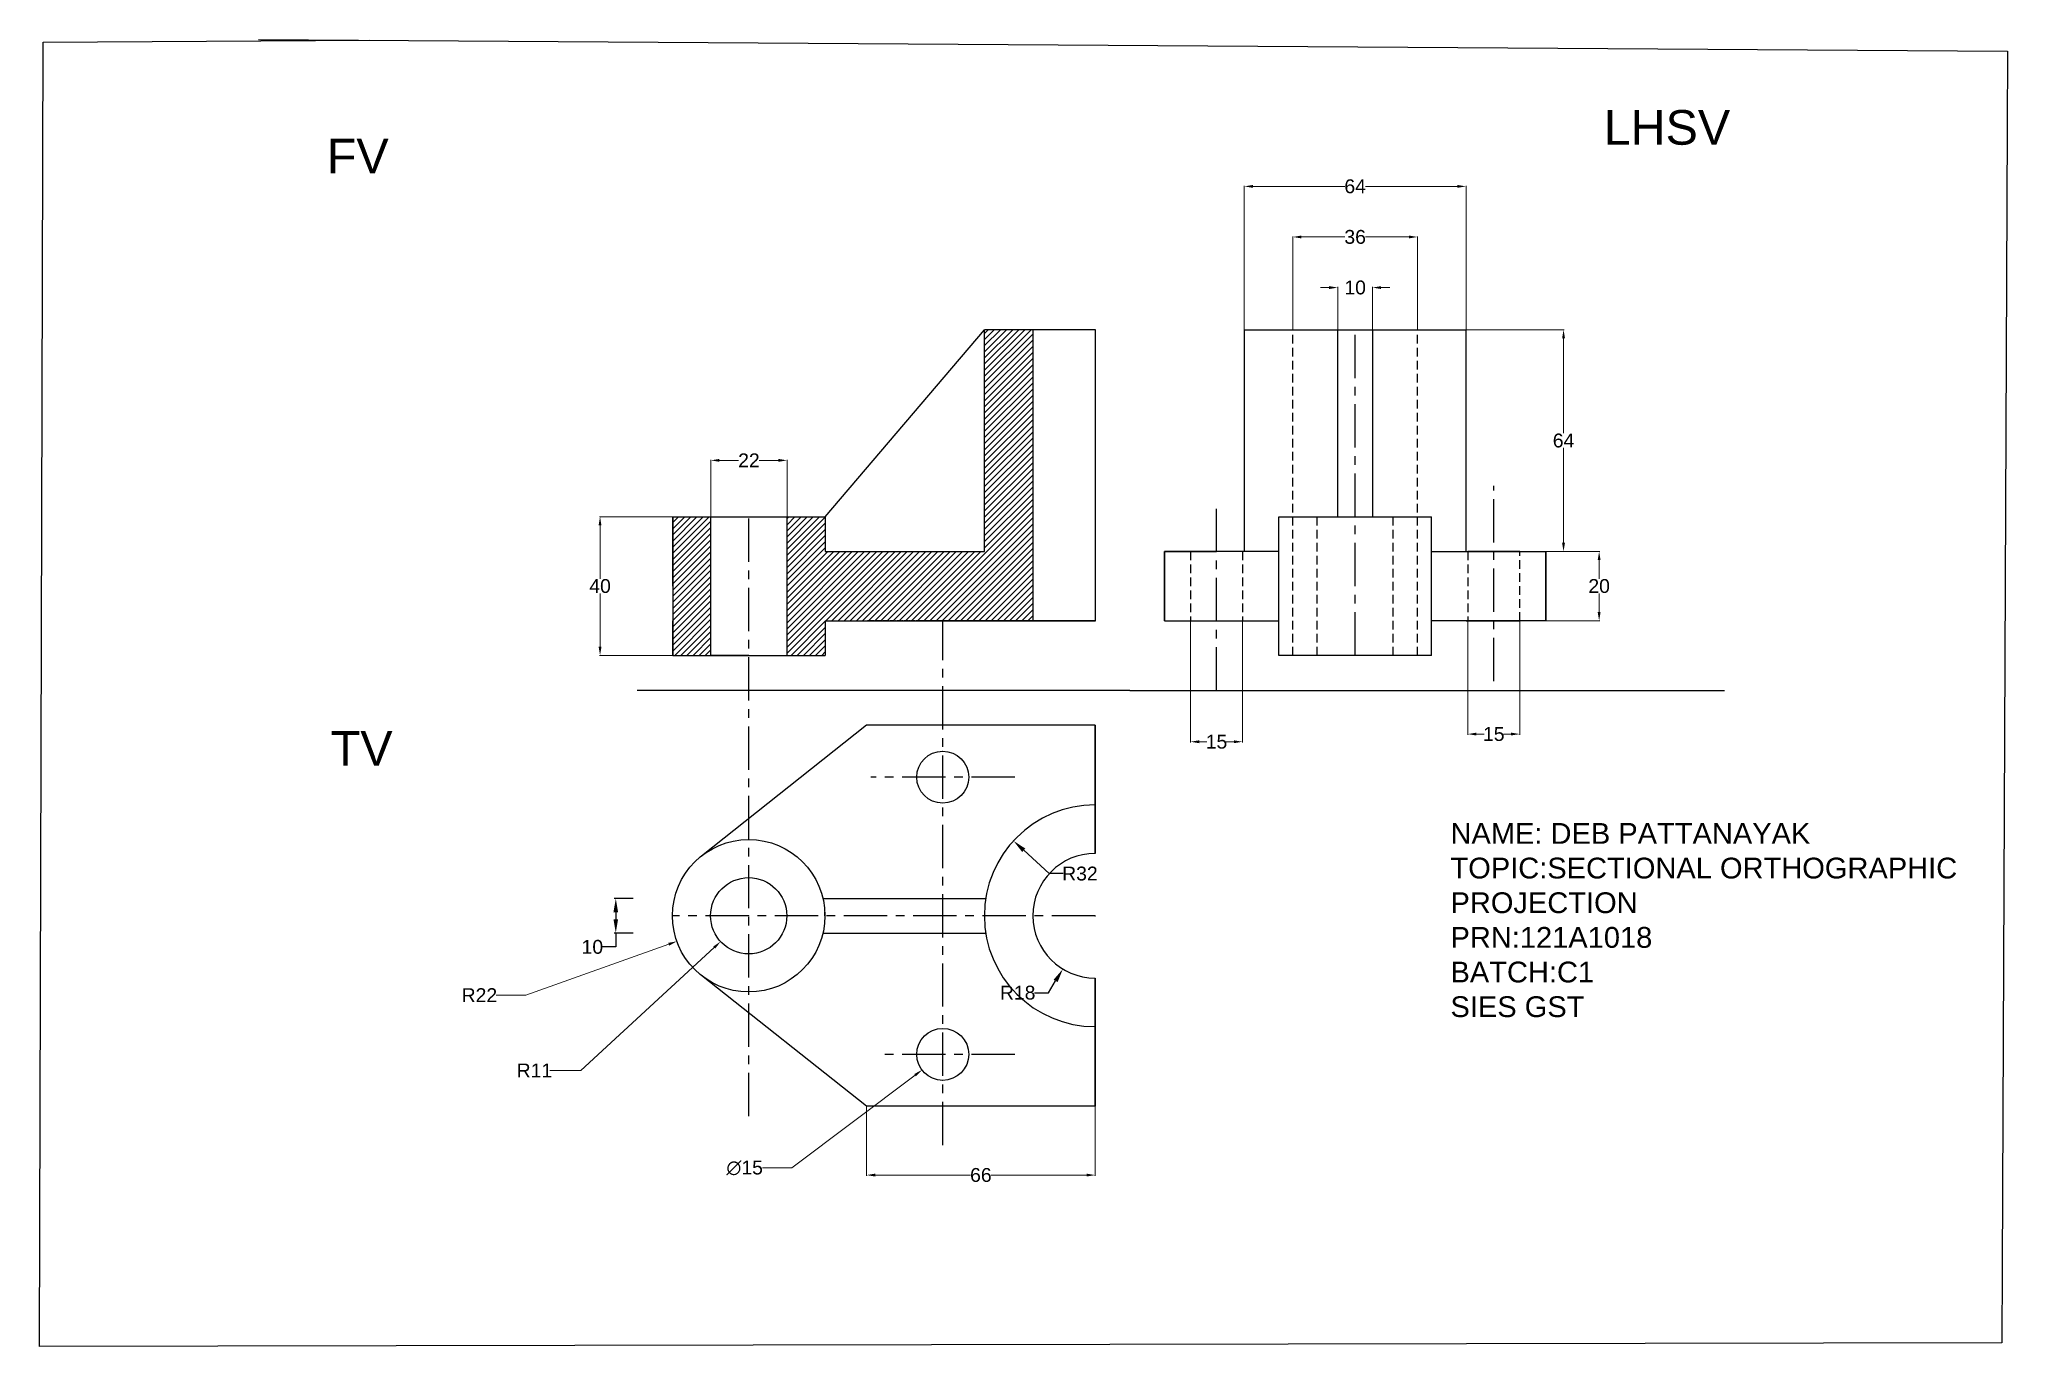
# Model space of a CAD drawing. Header units: inches. Extents: x -315 to 253, y -190 to 188.
import ezdxf

# ---------------------------------------------------------------- set-up
doc = ezdxf.new("R2010")
doc.units = ezdxf.units.IN
doc.header["$MEASUREMENT"] = 0
doc.linetypes.add('CENTER', pattern=[2, 1.25, -0.25, 0.25, -0.25])
doc.linetypes.add('HIDDEN', pattern=[0.375, 0.25, -0.125])
doc.styles.get("Standard").update_dxf_attribs({"font": 'arial.ttf'})
doc.dimstyles.get("Standard").update_dxf_attribs({"dimtxt": 4, "dimasz": 4, "dimexe": 0.5, "dimexo": 1, "dimgap": 0.09, "dimtad": 0, "dimtih": 1, "dimtoh": 1, "dimdec": 0, "dimzin": 0, "dimdsep": 46, "dimtxsty": 'Standard', "dimcen": 0.09, "dimadec": 0, "dimazin": 0, "dimtfac": 1, "dimtdec": 0, "dimtofl": 0, "dimtmove": 0, "dimatfit": 3, "dimfxl": 5, "dimfxlon": 1, "dimtolj": 1, "dimtzin": 0, "dimarcsym": 0})

# ---------------------------------------------------------------- blocks, each defined once
blk = doc.blocks.new('*D1')
at = {"color": 0, "lineweight": 15, "transparency": 16777216}
for p, q in [((119.99, 40), (135.52, 40)), ((135.34, 37.5), (135.34, 32.13)), ((135.34, 22.5), (135.34, 27.87)), ((119.99, 20), (135.52, 20))]:
    blk.add_line(p, q, dxfattribs=at)
at = {"color": 0, "transparency": 16777216}
for points in [[(134.92, 37.5), (135.75, 37.5), (135.34, 40)], [(134.92, 22.5), (135.75, 22.5), (135.34, 20)]]:
    blk.add_solid(points, dxfattribs=at)
at = {"layer": 'Defpoints', "color": 0, "transparency": 16777216}
for p in [(119.93, 40), (135.34, 40), (119.93, 20)]:
    blk.add_point(p, dxfattribs=at)
at = {"color": 0, "transparency": 16777216, "insert": (135.34, 30), "char_height": 4, "attachment_point": 5}
blk.add_mtext('\\A1;20', dxfattribs=at)
blk = doc.blocks.new('*D2')
at = {"color": 0, "lineweight": 15, "transparency": 16777216}
for p, q in [((-132.06, 50), (-153.14, 50)), ((-152.96, 47.5), (-152.96, 32.13)), ((-152.96, 12.5), (-152.96, 27.87)), ((-132.06, 10), (-153.14, 10))]:
    blk.add_line(p, q, dxfattribs=at)
at = {"color": 0, "transparency": 16777216}
for points in [[(-153.38, 47.5), (-152.55, 47.5), (-152.96, 50)], [(-153.38, 12.5), (-152.55, 12.5), (-152.96, 10)]]:
    blk.add_solid(points, dxfattribs=at)
at = {"layer": 'Defpoints', "color": 0, "transparency": 16777216}
for p in [(-132, 50), (-152.96, 10), (-132, 10)]:
    blk.add_point(p, dxfattribs=at)
at = {"color": 0, "transparency": 16777216, "insert": (-152.96, 30), "char_height": 4, "attachment_point": 5}
blk.add_mtext('\\A1;40', dxfattribs=at)
blk = doc.blocks.new('*D3')
at = {"color": 0, "lineweight": 15, "transparency": 16777216}
for p, q in [((-121, 50.06), (-121, 66.47)), ((-118.5, 66.29), (-112.97, 66.29)), ((-101.5, 66.29), (-107.03, 66.29)), ((-99, 50.06), (-99, 66.47))]:
    blk.add_line(p, q, dxfattribs=at)
at = {"color": 0, "transparency": 16777216}
for points in [[(-118.5, 66.71), (-118.5, 65.88), (-121, 66.29)], [(-101.5, 66.71), (-101.5, 65.88), (-99, 66.29)]]:
    blk.add_solid(points, dxfattribs=at)
at = {"layer": 'Defpoints', "color": 0, "transparency": 16777216}
for p in [(-99, 66.29), (-121, 50), (-99, 50)]:
    blk.add_point(p, dxfattribs=at)
at = {"color": 0, "transparency": 16777216, "insert": (-110, 66.29), "char_height": 4, "attachment_point": 5}
blk.add_mtext('\\A1;22', dxfattribs=at)
blk = doc.blocks.new('*D4')
at = {"color": 0, "lineweight": 15, "transparency": 16777216}
for p, q in [((-110.16, -65.15), (-109.98, -65.15)), ((-110.07, -65.24), (-110.07, -65.06)), ((-174.42, -88.06), (-133.15, -73.37)), ((-182.93, -88.06), (-174.42, -88.06))]:
    blk.add_line(p, q, dxfattribs=at)
at = {"color": 0, "transparency": 16777216}
blk.add_solid([(-133.29, -72.97), (-133.01, -73.76), (-130.79, -72.53)], dxfattribs=at)
at = {"layer": 'Defpoints', "color": 0, "transparency": 16777216}
for p in [(-110.07, -65.15), (-130.79, -72.53)]:
    blk.add_point(p, dxfattribs=at)
at = {"color": 0, "transparency": 16777216, "insert": (-187.78, -88.06), "char_height": 4, "attachment_point": 5}
blk.add_mtext('\\A1;R22', dxfattribs=at)
blk = doc.blocks.new('*D5')
at = {"color": 0, "lineweight": 15, "transparency": 16777216}
for p, q in [((-76.07, -120.21), (-76.07, -140.17)), ((-10.07, -120.21), (-10.07, -140.17)), ((-73.57, -139.99), (-46.03, -139.99)), ((-12.57, -139.99), (-40.1, -139.99))]:
    blk.add_line(p, q, dxfattribs=at)
at = {"color": 0, "transparency": 16777216}
for points in [[(-73.57, -139.58), (-73.57, -140.41), (-76.07, -139.99)], [(-12.57, -139.58), (-12.57, -140.41), (-10.07, -139.99)]]:
    blk.add_solid(points, dxfattribs=at)
at = {"layer": 'Defpoints', "color": 0, "transparency": 16777216}
for p in [(-76.07, -120.15), (-10.07, -120.15), (-10.07, -139.99)]:
    blk.add_point(p, dxfattribs=at)
at = {"color": 0, "transparency": 16777216, "insert": (-43.07, -139.99), "char_height": 4, "attachment_point": 5}
blk.add_mtext('\\A1;66', dxfattribs=at)
blk = doc.blocks.new('*D6')
at = {"color": 0, "lineweight": 15, "transparency": 16777216}
for p, q in [((-54.16, -105.15), (-53.98, -105.15)), ((-54.07, -105.24), (-54.07, -105.06)), ((-97.63, -137.95), (-62.06, -111.16)), ((-106.1, -137.95), (-97.63, -137.95))]:
    blk.add_line(p, q, dxfattribs=at)
at = {"color": 0, "transparency": 16777216}
blk.add_solid([(-62.31, -110.83), (-61.81, -111.5), (-60.06, -109.66)], dxfattribs=at)
at = {"layer": 'Defpoints', "color": 0, "transparency": 16777216}
for p in [(-48.08, -100.64), (-60.06, -109.66)]:
    blk.add_point(p, dxfattribs=at)
at = {"color": 0, "transparency": 16777216, "insert": (-111.24, -137.95), "char_height": 4, "attachment_point": 5}
blk.add_mtext('\\A1;∅15', dxfattribs=at)
blk = doc.blocks.new('*D7')
at = {"color": 0, "lineweight": 15, "transparency": 16777216}
for p, q in [((-110.16, -65.15), (-109.98, -65.15)), ((-110.07, -65.24), (-110.07, -65.06)), ((-158.54, -109.79), (-120, -74.29)), ((-167.41, -109.79), (-158.54, -109.79))]:
    blk.add_line(p, q, dxfattribs=at)
at = {"color": 0, "transparency": 16777216}
blk.add_solid([(-120.28, -73.99), (-119.72, -74.6), (-118.16, -72.6)], dxfattribs=at)
at = {"layer": 'Defpoints', "color": 0, "transparency": 16777216}
for p in [(-110.07, -65.15), (-118.16, -72.6)]:
    blk.add_point(p, dxfattribs=at)
at = {"color": 0, "transparency": 16777216, "insert": (-171.9, -109.79), "char_height": 4, "attachment_point": 5}
blk.add_mtext('\\A1;R11', dxfattribs=at)
blk = doc.blocks.new('*D8')
at = {"color": 0, "lineweight": -2, "transparency": 16777216}
for p, q in [((-143.42, -60.15), (-148.92, -60.15)), ((-148.42, -64.15), (-148.42, -66.15)), ((-143.42, -70.15), (-148.92, -70.15)), ((-148.42, -70.15), (-148.42, -74.15)), ((-148.42, -74.15), (-152.42, -74.15))]:
    blk.add_line(p, q, dxfattribs=at)
at = {"color": 0, "transparency": 16777216}
for points in [[(-149.09, -64.15), (-147.76, -64.15), (-148.42, -60.15)], [(-149.09, -66.15), (-147.76, -66.15), (-148.42, -70.15)]]:
    blk.add_solid(points, dxfattribs=at)
at = {"layer": 'Defpoints', "color": 0, "transparency": 16777216}
for p in [(-88.64, -60.15), (-148.42, -70.15), (-88.64, -70.15)]:
    blk.add_point(p, dxfattribs=at)
at = {"color": 0, "transparency": 16777216, "insert": (-155.18, -74.15), "char_height": 4, "attachment_point": 5}
blk.add_mtext('\\A1;10', dxfattribs=at)
blk = doc.blocks.new('*D9')
at = {"color": 0, "lineweight": 15, "transparency": 16777216}
for p, q in [((96.99, 104), (125.25, 104)), ((125.07, 101.5), (125.07, 74.13)), ((125.07, 42.5), (125.07, 69.87)), ((96.99, 40), (125.25, 40))]:
    blk.add_line(p, q, dxfattribs=at)
at = {"color": 0, "transparency": 16777216}
for points in [[(124.65, 101.5), (125.49, 101.5), (125.07, 104)], [(124.65, 42.5), (125.49, 42.5), (125.07, 40)]]:
    blk.add_solid(points, dxfattribs=at)
at = {"layer": 'Defpoints', "color": 0, "transparency": 16777216}
for p in [(96.93, 104), (96.93, 40), (125.07, 40)]:
    blk.add_point(p, dxfattribs=at)
at = {"color": 0, "transparency": 16777216, "insert": (125.07, 72), "char_height": 4, "attachment_point": 5}
blk.add_mtext('\\A1;64', dxfattribs=at)
blk = doc.blocks.new('*D12')
at = {"color": 0, "lineweight": 15, "transparency": 16777216}
for p, q in [((17.43, 19.94), (17.43, -15.1)), ((32.43, 19.94), (32.43, -15.1)), ((19.93, -14.92), (22.15, -14.92)), ((29.93, -14.92), (27.71, -14.92))]:
    blk.add_line(p, q, dxfattribs=at)
at = {"color": 0, "transparency": 16777216}
for points in [[(19.93, -14.5), (19.93, -15.34), (17.43, -14.92)], [(29.93, -14.5), (29.93, -15.34), (32.43, -14.92)]]:
    blk.add_solid(points, dxfattribs=at)
at = {"layer": 'Defpoints', "color": 0, "transparency": 16777216}
for p in [(17.43, 20), (32.43, 20), (32.43, -14.92)]:
    blk.add_point(p, dxfattribs=at)
at = {"color": 0, "transparency": 16777216, "insert": (24.93, -14.92), "char_height": 4, "attachment_point": 5}
blk.add_mtext('\\A1;15', dxfattribs=at)
blk = doc.blocks.new('*D13')
at = {"color": 0, "lineweight": 15, "transparency": 16777216}
for p, q in [((97.43, 19.94), (97.43, -12.89)), ((112.43, 19.94), (112.43, -12.89)), ((99.93, -12.71), (102.15, -12.71)), ((109.93, -12.71), (107.71, -12.71))]:
    blk.add_line(p, q, dxfattribs=at)
at = {"color": 0, "transparency": 16777216}
for points in [[(99.93, -12.29), (99.93, -13.12), (97.43, -12.71)], [(109.93, -12.29), (109.93, -13.12), (112.43, -12.71)]]:
    blk.add_solid(points, dxfattribs=at)
at = {"layer": 'Defpoints', "color": 0, "transparency": 16777216}
for p in [(97.43, 20), (112.43, 20), (112.43, -12.71)]:
    blk.add_point(p, dxfattribs=at)
at = {"color": 0, "transparency": 16777216, "insert": (104.93, -12.71), "char_height": 4, "attachment_point": 5}
blk.add_mtext('\\A1;15', dxfattribs=at)
blk = doc.blocks.new('*D14')
at = {"color": 0, "lineweight": 15, "transparency": 16777216}
for p, q in [((32.93, 104.06), (32.93, 145.55)), ((35.43, 145.37), (61.97, 145.37)), ((94.43, 145.37), (67.89, 145.37)), ((96.93, 104.06), (96.93, 145.55))]:
    blk.add_line(p, q, dxfattribs=at)
at = {"color": 0, "transparency": 16777216}
for points in [[(35.43, 145.79), (35.43, 144.95), (32.93, 145.37)], [(94.43, 145.79), (94.43, 144.95), (96.93, 145.37)]]:
    blk.add_solid(points, dxfattribs=at)
at = {"layer": 'Defpoints', "color": 0, "transparency": 16777216}
for p in [(96.93, 145.37), (32.93, 104), (96.93, 104)]:
    blk.add_point(p, dxfattribs=at)
at = {"color": 0, "transparency": 16777216, "insert": (64.93, 145.37), "char_height": 4, "attachment_point": 5}
blk.add_mtext('\\A1;64', dxfattribs=at)
blk = doc.blocks.new('*D15')
at = {"color": 0, "lineweight": 15, "transparency": 16777216}
for p, q in [((46.93, 104.06), (46.93, 130.95)), ((49.43, 130.77), (61.98, 130.77)), ((80.43, 130.77), (67.88, 130.77)), ((82.93, 104.06), (82.93, 130.95))]:
    blk.add_line(p, q, dxfattribs=at)
at = {"color": 0, "transparency": 16777216}
for points in [[(49.43, 131.19), (49.43, 130.35), (46.93, 130.77)], [(80.43, 131.19), (80.43, 130.35), (82.93, 130.77)]]:
    blk.add_solid(points, dxfattribs=at)
at = {"layer": 'Defpoints', "color": 0, "transparency": 16777216}
for p in [(82.93, 130.77), (46.93, 104), (82.93, 104)]:
    blk.add_point(p, dxfattribs=at)
at = {"color": 0, "transparency": 16777216, "insert": (64.93, 130.77), "char_height": 4, "attachment_point": 5}
blk.add_mtext('\\A1;36', dxfattribs=at)
blk = doc.blocks.new('*D16')
at = {"color": 0, "lineweight": 15, "transparency": 16777216}
for p, q in [((57.43, 116.17), (54.93, 116.17)), ((59.93, 104.06), (59.93, 116.35)), ((69.93, 104.06), (69.93, 116.35)), ((72.43, 116.17), (74.93, 116.17))]:
    blk.add_line(p, q, dxfattribs=at)
at = {"color": 0, "transparency": 16777216}
for points in [[(57.43, 116.58), (57.43, 115.75), (59.93, 116.17)], [(72.43, 116.58), (72.43, 115.75), (69.93, 116.17)]]:
    blk.add_solid(points, dxfattribs=at)
at = {"layer": 'Defpoints', "color": 0, "transparency": 16777216}
for p in [(69.93, 116.17), (59.93, 104), (69.93, 104)]:
    blk.add_point(p, dxfattribs=at)
at = {"color": 0, "transparency": 16777216, "insert": (64.93, 116.17), "char_height": 4, "attachment_point": 5}
blk.add_mtext('\\A1;10', dxfattribs=at)
blk = doc.blocks.new('*D17')
at = {"color": 0, "lineweight": -2, "transparency": 16777216}
for p, q in [((-23.34, -52.99), (-30.71, -46.23)), ((-19.34, -52.99), (-23.34, -52.99))]:
    blk.add_line(p, q, dxfattribs=at)
at = {"color": 0, "transparency": 16777216}
blk.add_solid([(-30.26, -45.74), (-31.16, -46.72), (-33.66, -43.53)], dxfattribs=at)
at = {"layer": 'Defpoints', "color": 0, "transparency": 16777216}
for p in [(-33.66, -43.53), (-10.07, -65.15)]:
    blk.add_point(p, dxfattribs=at)
at = {"color": 0, "transparency": 16777216, "insert": (-14.49, -52.99), "char_height": 4, "attachment_point": 5}
blk.add_mtext('\\A1;R32', dxfattribs=at)
blk = doc.blocks.new('*D18')
at = {"color": 0, "lineweight": -2, "transparency": 16777216}
for p, q in [((-10.16, -65.15), (-9.98, -65.15)), ((-10.07, -65.24), (-10.07, -65.06)), ((-23.58, -87.36), (-21.5, -83.94)), ((-27.58, -87.36), (-23.58, -87.36))]:
    blk.add_line(p, q, dxfattribs=at)
at = {"color": 0, "transparency": 16777216}
blk.add_solid([(-22.07, -83.6), (-20.93, -84.29), (-19.42, -80.53)], dxfattribs=at)
at = {"layer": 'Defpoints', "color": 0, "transparency": 16777216}
for p in [(-10.07, -65.15), (-19.42, -80.53)]:
    blk.add_point(p, dxfattribs=at)
at = {"color": 0, "transparency": 16777216, "insert": (-32.45, -87.36), "char_height": 4, "attachment_point": 5}
blk.add_mtext('\\A1;R18', dxfattribs=at)

msp = doc.modelspace()

# ---------------------------------------------------------------- hatches: boundary and pattern name
h = msp.add_hatch()
h.set_pattern_fill('ANSI31', color=256, scale=10)
h.paths.add_polyline_path([(-88, 40), (-88, 50), (-99, 50), (-99, 10), (-88, 10), (-88, 20), (-28, 20), (-28, 104), (-42, 104), (-42, 40)])
h.paths.add_polyline_path([(-121, 50), (-132, 50), (-132, 10), (-121, 10)])

# ---------------------------------------------------------------- linework, layer by layer
for p, q in [((-313.63, 186.96), (-219.36, 187.59)), ((-251.48, 187.81), (253.22, 184.44)), ((-314.76, -189.51), (-313.63, 186.96)), ((253.22, 184.44), (251.52, -188.44)), ((-88, 50), (-42, 104)), ((-10, 104), (-42, 104)), ((-42, 40), (-42, 104)), ((-10, 20), (-10, 104)), ((32.93, 104), (96.93, 104)), ((32.93, 104), (32.93, 40)), ((59.93, 50), (59.93, 104)), ((59.93, 104), (69.93, 104)), ((69.93, 104), (69.93, 50)), ((96.93, 40), (96.93, 104)), ((-132, 50), (-132, 10)), ((-132, 40), (-132, 50)), ((-132, 50), (-88, 50)), ((-88, 50), (-88, 40)), ((42.93, 50), (86.93, 50)), ((42.93, 10), (42.93, 50)), ((86.93, 10), (86.93, 50)), ((-132, 30), (-132, 40)), ((-88, 40), (-42, 40)), ((42.93, 40), (9.93, 40)), ((9.93, 40), (9.93, 20)), ((9.93, 20), (9.93, 40)), ((9.93, 20), (9.93, 40)), ((9.93, 40), (24.93, 40)), ((86.93, 40), (119.93, 40)), ((112.43, 40), (97.43, 40)), ((119.93, 20), (119.93, 40)), ((119.93, 40), (119.93, 20)), ((-132, 10), (-132, 20)), ((-132, 10), (-132, 20)), ((-88, 20), (-10, 20)), ((-88, 20), (-88, 10)), ((-54, 20), (-61.5, 20)), ((-10, 20), (-54, 20)), ((-54, 20), (-46.5, 20)), ((9.93, 20), (42.93, 20)), ((119.93, 20), (86.93, 20)), ((96.93, 20), (111.93, 20)), ((111.93, 20), (96.93, 20)), ((97.43, 20), (112.43, 20)), ((-132, 10), (-88, 10)), ((-132, 10), (-110, 10)), ((-110, 10), (-121, 10)), ((-110, 10), (-99, 10)), ((86.93, 10), (42.93, 10)), ((53.93, 10), (53.93, 10)), ((-0.07, -0.15), (-142.3, -0.15)), ((-0.07, -0.15), (171.47, -0.15)), ((-76.07, -10.15), (-123.73, -47.9)), ((-10.07, -10.15), (-76.07, -10.15)), ((-10.07, -10.15), (-10.07, -47.15)), ((-88.64, -60.15), (-41.68, -60.15)), ((-88.64, -70.15), (-41.68, -70.15)), ((-76.07, -120.15), (-123.73, -82.39)), ((-10.07, -83.15), (-10.07, -120.15)), ((-10.07, -120.15), (-76.07, -120.15)), ((251.52, -188.44), (-314.76, -189.51))]:
    msp.add_line(p, q)
at = {"ltscale": 10}
for p, q in [((-28, 20), (-28, 104)), ((-121, 10), (-121, 50)), ((-99, 10), (-99, 50))]:
    msp.add_line(p, q, dxfattribs=at)
at = {"linetype": 'HIDDEN', "ltscale": 10}
for p, q in [((46.93, 10), (46.93, 104)), ((82.93, 10), (82.93, 104)), ((53.93, 10), (53.93, 50)), ((75.93, 10), (75.93, 50)), ((17.43, 40), (17.43, 20)), ((32.43, 40), (32.43, 20)), ((97.43, 40), (97.43, 20)), ((112.43, 20), (112.43, 40))]:
    msp.add_line(p, q, dxfattribs=at)
at = {"linetype": 'CENTER', "ltscale": 10}
for p, q in [((64.93, 10), (64.93, 104)), ((104.93, 2.56), (104.93, 58.91)), ((24.93, -0.15), (24.93, 54.62)), ((-110, -123), (-110, 50)), ((-54, -131.38), (-54, 20)), ((-33.24, -25.15), (-74.81, -25.15)), ((-10.07, -65.15), (-132.07, -65.15)), ((-33.24, -105.15), (-72.62, -105.15))]:
    msp.add_line(p, q, dxfattribs=at)
at = {"linetype": 'CENTER'}
msp.add_line((-10, 20), (-76, 20), dxfattribs=at)
at = {"color": 4}
for p, q in [((-10.07, -47.15), (-10.07, -10.15)), ((-54.14, -17.65), (-54, -17.65)), ((-110, -54.15), (-110.07, -54.15)), ((-10.07, -120.15), (-10.07, -83.15)), ((-54, -112.65), (-54.14, -112.65))]:
    msp.add_line(p, q, dxfattribs=at)
at = {"color": 7, "true_color": 0xffffff}
for p, q in [((-88.07, -64.65), (-88.07, -64.15)), ((-88.07, -65.15), (-88.07, -64.65))]:
    msp.add_line(p, q, dxfattribs=at)
for centre, radius in [((-54.07, -25.15), 7.5), ((-110.07, -65.15), 22), ((-110.07, -65.15), 11), ((-54.07, -105.15), 7.5)]:
    msp.add_circle(centre, radius)
for radius in [32, 18]:
    msp.add_arc((-10.07, -65.15), radius, 90, 270)

# ---------------------------------------------------------------- texts
at = {"attachment_point": 1}
for s, width, insert, char_height in [('LHSV', 58.7558, (136.66, 167.4), 10), ('FV', 110.4983, (-231.81, 159.11), 10), ('TV', 62.4745, (-230.68, -11.82), 10), ('NAME: DEB PATTANAYAK\\PTOPIC:SECTIONAL ORTHOGRAPHIC\\PPROJECTION\\PPRN:121A1018\\PBATCH:C1\\PSIES GST', 146.704, (92.44, -38.38), 6)]:
    msp.add_mtext_dynamic_manual_height_columns(s, width=width, gutter_width=1, heights=[0], dxfattribs=dict(at, insert=insert, char_height=char_height))

# ---------------------------------------------------------------- dimensions: what is measured, and where the dimension line sits
for base, p1, p2, picture, middle in [((96.93, 145.37), (32.93, 104), (96.93, 104), '*D14', (64.93, 145.37)), ((82.93, 130.77), (46.93, 104), (82.93, 104), '*D15', (64.93, 130.77)), ((69.93, 116.17), (59.93, 104), (69.93, 104), '*D16', (64.93, 116.17)), ((-99, 66.29), (-121, 50), (-99, 50), '*D3', (-110, 66.29)), ((32.43, -14.92), (17.43, 20), (32.43, 20), '*D12', (24.93, -14.92)), ((112.43, -12.71), (97.43, 20), (112.43, 20), '*D13', (104.93, -12.71)), ((-10.07, -139.99), (-76.07, -120.15), (-10.07, -120.15), '*D5', (-43.07, -139.99))]:
    dim = msp.add_linear_dim(base=base, p1=p1, p2=p2, dimstyle='Standard', override={"dimasz": 2.5, "dimexe": 0.18, "dimexo": 0.0625, "dimfxlon": 0, "dimlwd": 15, "dimlwe": 15})
    dim.commit()
    dim.dimension.update_dxf_attribs({"geometry": picture, "text_midpoint": middle})
for base, p1, p2, picture, middle in [((125.07, 40), (96.93, 104), (96.93, 40), '*D9', (125.07, 72)), ((-152.96, 10), (-132, 50), (-132, 10), '*D2', (-152.96, 30)), ((135.34, 40), (119.93, 20), (119.93, 40), '*D1', (135.34, 30))]:
    dim = msp.add_linear_dim(base=base, p1=p1, p2=p2, angle=90, dimstyle='Standard', override={"dimasz": 2.5, "dimexe": 0.18, "dimexo": 0.0625, "dimfxlon": 0, "dimlwd": 15, "dimlwe": 15})
    dim.commit()
    dim.dimension.update_dxf_attribs({"geometry": picture, "text_midpoint": middle})
dim = msp.add_radius_dim(center=(-10.07, -65.15), mpoint=(-33.66, -43.53), dimstyle='Standard')
dim.commit()
dim.dimension.update_dxf_attribs({"geometry": '*D17', "text_midpoint": (-14.49, -52.99), "dimtype": 164})
dim = msp.add_linear_dim(base=(-148.42, -70.15), p1=(-88.64, -60.15), p2=(-88.64, -70.15), angle=90, dimstyle='Standard')
dim.commit()
dim.dimension.update_dxf_attribs({"geometry": '*D8', "text_midpoint": (-155.18, -74.15)})
for mpoint, picture, middle in [((-130.79, -72.53), '*D4', (-187.78, -88.06)), ((-118.16, -72.6), '*D7', (-171.9, -109.79))]:
    dim = msp.add_radius_dim(center=(-110.07, -65.15), mpoint=mpoint, dimstyle='Standard', override={"dimasz": 2.5, "dimexe": 0.18, "dimexo": 0.0625, "dimfxlon": 0, "dimlwd": 15, "dimlwe": 15})
    dim.commit()
    dim.dimension.update_dxf_attribs({"geometry": picture, "text_midpoint": middle, "dimtype": 164})
dim = msp.add_radius_dim(center=(-10.07, -65.15), mpoint=(-19.42, -80.53), dimstyle='Standard')
dim.commit()
dim.dimension.update_dxf_attribs({"geometry": '*D18', "text_midpoint": (-32.45, -87.36)})
dim = msp.add_diameter_dim_2p(p1=(-48.08, -100.64), p2=(-60.06, -109.66), dimstyle='Standard', override={"dimasz": 2.5, "dimexe": 0.18, "dimexo": 0.0625, "dimfxlon": 0, "dimlwd": 15, "dimlwe": 15})
dim.commit()
dim.dimension.update_dxf_attribs({"geometry": '*D6', "text_midpoint": (-111.24, -137.95), "dimtype": 163})

doc.saveas('drawing.dxf')
